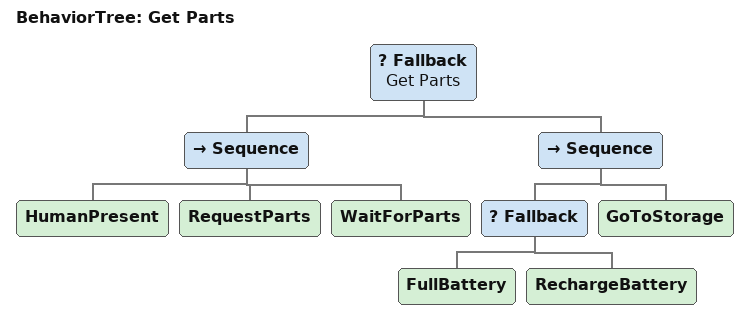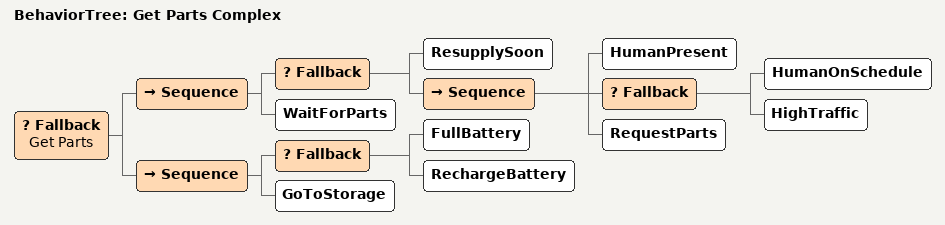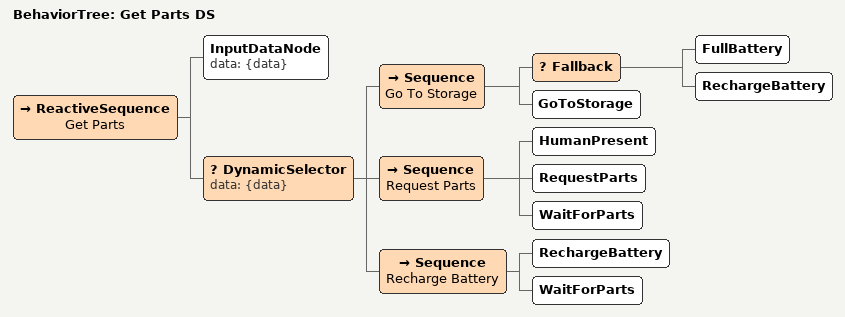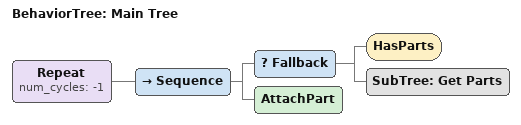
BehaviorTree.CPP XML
<?xml version="1.0" encoding="UTF-8"?>
<root BTCPP_format="4">
  <BehaviorTree ID="Get Parts">
    <Fallback name="Get Parts">
      <Sequence>
        <HumanPresent/>
        <RequestParts/>
        <WaitForParts/>
      </Sequence>
      <Sequence>
        <Fallback>
          <FullBattery/>
          <RechargeBattery/>
        </Fallback>
        <GoToStorage/>
      </Sequence>
    </Fallback>
  </BehaviorTree>

  <BehaviorTree ID="Get Parts Complex">
    <Fallback name="Get Parts">
      <Sequence>
        <Fallback>
          <ResupplySoon/>
          <Sequence>
            <HumanPresent/>
            <Fallback>
              <HumanOnSchedule/>
              <HighTraffic/>
            </Fallback>
            <RequestParts/>
          </Sequence>
        </Fallback>
        <WaitForParts/>
      </Sequence>
      <Sequence>
        <Fallback>
          <FullBattery/>
          <RechargeBattery/>
        </Fallback>
        <GoToStorage/>
      </Sequence>
    </Fallback>
  </BehaviorTree>

  <BehaviorTree ID="Get Parts DS">
    <ReactiveSequence name="Get Parts">
      <InputDataNode data="{data}"/>
      <DynamicSelector data="{data}">
        <Sequence name="Go To Storage">
          <Fallback>
            <FullBattery/>
            <RechargeBattery/>
          </Fallback>
          <GoToStorage/>
        </Sequence>
        <Sequence name="Request Parts">
          <HumanPresent/>
          <RequestParts/>
          <WaitForParts/>
        </Sequence>
        <Sequence name="Recharge Battery">
          <RechargeBattery/>
          <WaitForParts/>
        </Sequence>
      </DynamicSelector>
    </ReactiveSequence>
  </BehaviorTree>

  <BehaviorTree ID="Main Tree">
    <Repeat num_cycles="-1">
      <Sequence>
        <Fallback>
          <HasParts/>
          <SubTree ID="Get Parts"/>
        </Fallback>
        <AttachPart/>
      </Sequence>
    </Repeat>
  </BehaviorTree>

</root>
